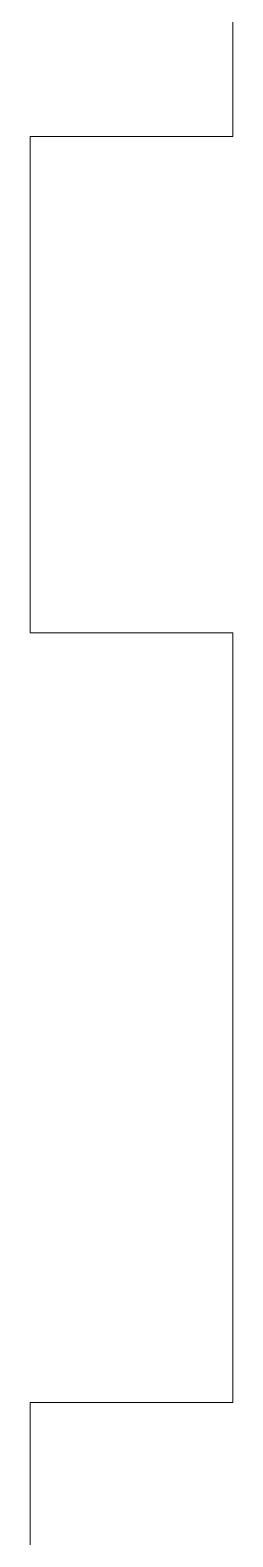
# Model space of a CAD drawing. Header units: inches. Extents: x -6.4 to 14.8, y -4.4 to 7.6.
# Drawn here: x 7.822 to 8.022, y -2.777 to -1.29 of the extents above; entities that cross this region are included whole.
import ezdxf

# ---------------------------------------------------------------- set-up
doc = ezdxf.new("R2010")
doc.units = ezdxf.units.IN
doc.header["$MEASUREMENT"] = 0

msp = doc.modelspace()

# ---------------------------------------------------------------- linework, layer by layer
at = {"color": 1, "linetype": 'Continuous', "lineweight": 5}
for p, q in [((8.0219, -1.3949), (8.0219, -0.6349)), ((7.8219, -1.8849), (7.8219, -1.3949)), ((7.8219, -1.3949), (8.0219, -1.3949)), ((8.0219, -1.8849), (7.8219, -1.8849)), ((8.0219, -2.6449), (8.0219, -1.8849)), ((7.8219, -3.5899), (7.8219, -2.6449)), ((7.8219, -2.6449), (8.0219, -2.6449))]:
    msp.add_line(p, q, dxfattribs=at)

doc.saveas('drawing.dxf')
